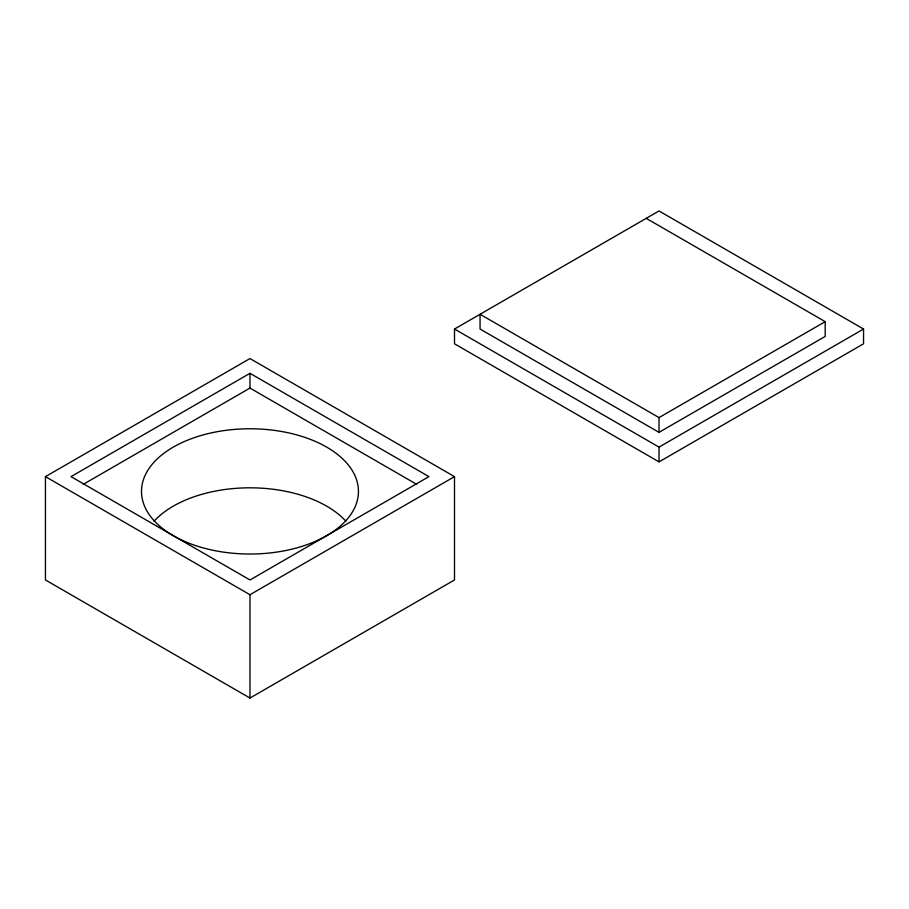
<?xml version="1.0" encoding="UTF-8"?>
<svg xmlns="http://www.w3.org/2000/svg" width="909" height="909" viewBox="0 0 909 909"><rect width="100%" height="100%" fill="white"/><g stroke="black" fill="none" stroke-linecap="round" stroke-linejoin="round"><path stroke-width="1.36" d="M45.45 476.634L249.975 358.555L454.5 476.634L454.5 579.965L249.975 698.044L45.45 579.965L45.45 476.634L249.975 594.725L454.5 476.634M249.975 373.315L71.016 476.634L249.975 579.965L428.934 476.634L249.975 373.315L249.975 388.075L416.674 484.327M83.276 484.327L249.975 388.075M454.5 329.035L659.025 210.956L863.55 329.035L863.55 343.795L659.025 461.886L454.5 343.795L454.5 329.035L659.025 447.114L863.55 329.035M659.025 417.595L825.202 321.661L825.202 336.421L659.025 432.354L480.066 329.035L480.066 314.275L659.025 417.595L659.025 432.354M646.242 218.342L825.202 321.661M659.025 447.114L659.025 461.886M249.975 594.725L249.975 698.044M154.087 521.164A108.466 62.619 0 0 1 249.975 487.815A108.466 62.619 0 0 1 345.863 521.164M173.278 535.685A108.466 62.619 0 0 0 354.749 507.608A108.466 62.619 0 0 0 221.898 430.911A108.466 62.619 0 0 0 173.278 535.685"/></g></svg>
